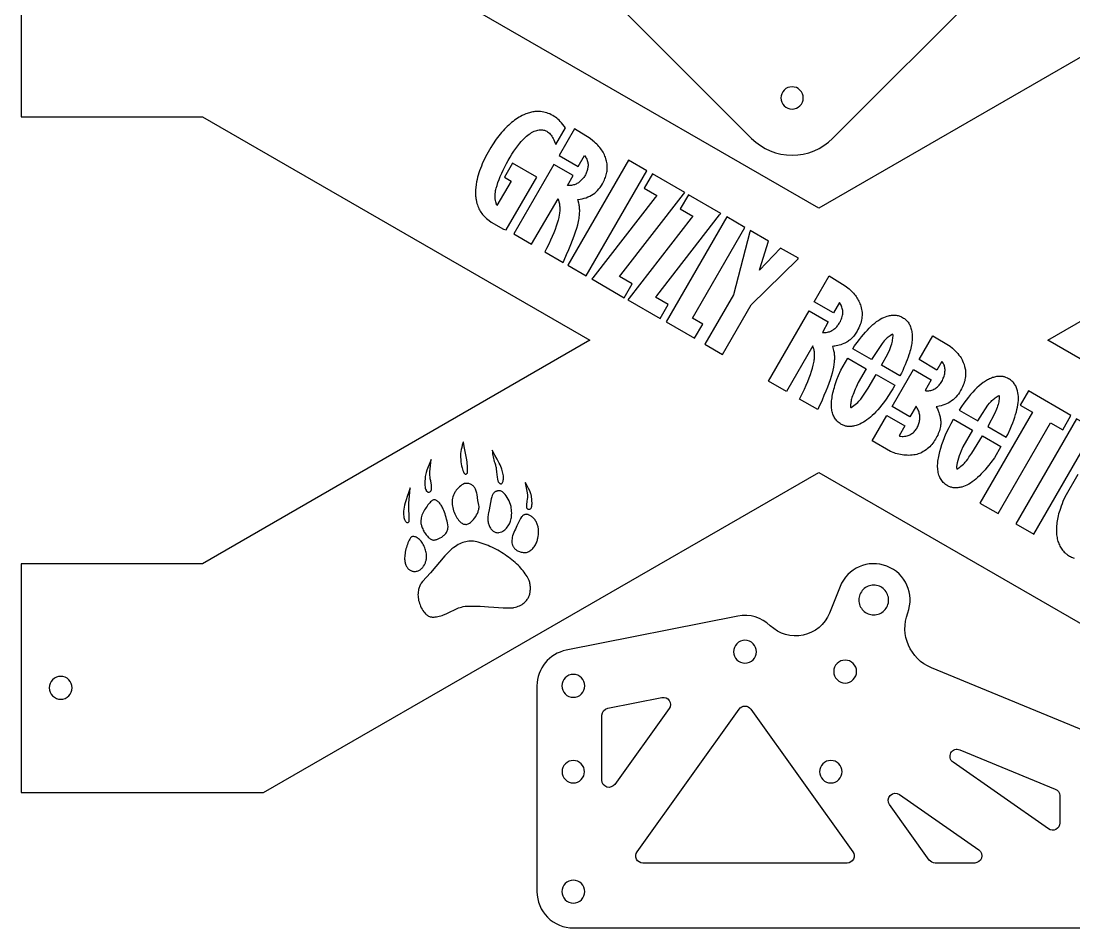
# Model space of a CAD drawing. Extents: x -11.6 to 11.5, y -11.6 to 11.6.
# Drawn here: x -11.62 to -2.43, y -11.6 to -3.67 of the extents above; entities that cross this region are included whole.
import ezdxf

# ---------------------------------------------------------------- set-up
doc = ezdxf.new("R2010")
doc.units = 0
doc.layers.get('0').update_dxf_attribs({"linetype": 'CONTINUOUS'})
doc.layers.add('LAYER_1', color=18, linetype='CONTINUOUS')

msp = doc.modelspace()

# ---------------------------------------------------------------- linework, layer by layer
for points in [[(-5.9486, -2.5766, 1), (-6.6557, -3.2837), (-5.2415, -4.6979, 0.414214), (-4.5344, -4.6979), (-3.2086, -3.3721, 1), (-3.9157, -2.665), (-4.5344, -3.2837, -0.414214), (-5.2415, -3.2837)], [(-4.819, -4.4133, 0.414214), (-4.819, -4.2754, 0.414214), (-4.9569, -4.2754, 0.414214), (-4.9569, -4.4133, 0.414214)], [(-7.1171, -11.28, 0.414214), (-6.7996, -11.5975), (-2.2996, -11.5975, 0.414214), (-1.9821, -11.28), (-1.9821, -10.232, 0.303918), (-2.1787, -9.9384), (-3.6699, -9.3244, -0.406036), (-3.8778, -8.8446, 0.991089), (-4.4694, -8.6141), (-4.5624, -8.8465, -0.53378), (-5.0784, -8.9563, 0.246583), (-5.3615, -8.8726), (-6.8615, -9.1706, 0.357872), (-7.1171, -9.482)], [(-4.3046, -8.732, 0.414214), (-4.1746, -8.862, 0.414214), (-4.0446, -8.732, 0.414214), (-4.1746, -8.602, 0.414214)], [(-5.3996, -9.184, 0.414214), (-5.2996, -9.284, 0.414214), (-5.1996, -9.184, 0.414214), (-5.2996, -9.084, 0.414214)], [(-4.5246, -9.357, 0.414214), (-4.4246, -9.457, 0.414214), (-4.3246, -9.357, 0.414214), (-4.4246, -9.257, 0.414214)], [(-6.8996, -9.482, 0.414214), (-6.7996, -9.582, 0.414214), (-6.6996, -9.482, 0.414214), (-6.7996, -9.382, 0.414214)], [(-6.4993, -9.6772), (-6.0256, -9.5831, -0.679764), (-5.9626, -9.6808), (-6.4363, -10.3428, -0.729284), (-6.5496, -10.3064), (-6.5496, -9.7385, -0.357872)], [(-4.4075, -11.03), (-6.1917, -11.03, -0.610339), (-6.2425, -10.9311), (-5.3505, -9.6846, -0.514048), (-5.2488, -9.6846), (-4.3567, -10.9311, -0.610339)], [(-2.5496, -10.4413), (-2.5496, -10.6805, -0.606461), (-2.6479, -10.7317), (-3.4816, -10.1493, -0.895985), (-3.422, -10.0402), (-2.5883, -10.3835, -0.303918)], [(-6.8976, -10.232, 0.414214), (-6.7996, -10.33, 0.414214), (-6.7016, -10.232, 0.414214), (-6.7996, -10.134, 0.414214)], [(-4.6476, -10.232, 0.414214), (-4.5496, -10.33, 0.414214), (-4.4516, -10.232, 0.414214), (-4.5496, -10.134, 0.414214)], [(-3.2925, -11.03), (-3.639, -11.03, -0.241975), (-3.6898, -11.0039), (-4.0363, -10.5198, -0.843049), (-3.9496, -10.4322), (-3.2567, -10.9163, -0.733628)], [(-6.8996, -11.28, 0.414214), (-6.7996, -11.38, 0.414214), (-6.6996, -11.28, 0.414214), (-6.7996, -11.18, 0.414214)]]:
    msp.add_lwpolyline(points, format="xyb", close=True)
at = {"layer": 'LAYER_1'}
for points in [[(-6.6561, -6.4616), (-10.0409, -8.4144), (-11.625, -8.4144), (-11.625, -10.4144), (-9.5053, -10.4144), (-4.655, -7.6161), (0.1953, -10.4144), (2.315, -10.4144), (2.315, -8.4144), (0.7309, -8.4144), (-2.6539, -6.4616), (0.7309, -4.5089), (2.315, -4.5089), (2.315, -2.5089), (0.1953, -2.5089), (-4.655, -5.3071), (-9.5053, -2.5089), (-11.625, -2.5089), (-11.625, -4.5089), (-10.0409, -4.5089)], [(-7.536, -5.416), (-7.5167, -5.4307), (-7.4084, -5.4898), (-7.3855, -5.4969), (-7.1184, -5.0376), (-7.332, -4.9142), (-7.402, -5.0354), (-7.3413, -5.0705), (-7.467, -5.2847), (-7.4757, -5.2527), (-7.4791, -5.2393), (-7.4816, -5.2271), (-7.4832, -5.2157), (-7.4839, -5.2047), (-7.4838, -5.1935), (-7.4827, -5.1816), (-7.4808, -5.1687), (-7.4781, -5.1542), (-7.4757, -5.1432), (-7.4729, -5.1318), (-7.4661, -5.108), (-7.4579, -5.0829), (-7.4483, -5.0567), (-7.4374, -5.0297), (-7.4254, -5.0021), (-7.4124, -4.974), (-7.3985, -4.9458), (-7.3837, -4.9177), (-7.3683, -4.8898), (-7.3523, -4.8623), (-7.3358, -4.8356), (-7.319, -4.8097), (-7.3019, -4.785), (-7.2846, -4.7616), (-7.2674, -4.7398), (-7.2557, -4.7261), (-7.244, -4.7132), (-7.2324, -4.7012), (-7.2208, -4.69), (-7.2092, -4.6796), (-7.1977, -4.6701), (-7.1862, -4.6615), (-7.1749, -4.6537), (-7.1636, -4.6468), (-7.1524, -4.6407), (-7.1414, -4.6355), (-7.1305, -4.6311), (-7.1198, -4.6276), (-7.1092, -4.625), (-7.0988, -4.6232), (-7.0886, -4.6222), (-7.0786, -4.6222), (-7.0689, -4.623), (-7.0593, -4.6246), (-7.0501, -4.6271), (-7.0411, -4.6305), (-7.0324, -4.6347), (-7.0239, -4.6398), (-7.0158, -4.6458), (-7.008, -4.6526), (-7.0006, -4.6603), (-6.9935, -4.6689), (-6.9867, -4.6783), (-6.9804, -4.6886), (-6.9744, -4.6998), (-6.9689, -4.7118), (-6.9638, -4.7247), (-6.9536, -4.7522), (-6.8686, -4.605), (-6.8924, -4.5753), (-6.9035, -4.5618), (-6.9138, -4.55), (-6.9238, -4.5396), (-6.9337, -4.5302), (-6.9439, -4.5217), (-6.9547, -4.5137), (-6.9665, -4.506), (-6.9794, -4.4981), (-6.9929, -4.4907), (-7.0059, -4.4843), (-7.0187, -4.4788), (-7.0315, -4.4742), (-7.0444, -4.4705), (-7.0576, -4.4675), (-7.0712, -4.4653), (-7.0854, -4.4637), (-7.0955, -4.463), (-7.1054, -4.4626), (-7.1153, -4.4627), (-7.1251, -4.4631), (-7.1348, -4.4639), (-7.1445, -4.465), (-7.1543, -4.4666), (-7.1641, -4.4685), (-7.1739, -4.4709), (-7.1838, -4.4736), (-7.1939, -4.4768), (-7.2041, -4.4804), (-7.2144, -4.4844), (-7.225, -4.4889), (-7.2469, -4.4991), (-7.2605, -4.5062), (-7.2739, -4.5137), (-7.2872, -4.5217), (-7.3003, -4.5303), (-7.3133, -4.5393), (-7.3262, -4.5489), (-7.339, -4.559), (-7.3516, -4.5697), (-7.3642, -4.5809), (-7.3767, -4.5927), (-7.3891, -4.6051), (-7.4015, -4.6181), (-7.4139, -4.6317), (-7.4262, -4.6459), (-7.4386, -4.6607), (-7.4509, -4.6762), (-7.4727, -4.704), (-7.5057, -4.7555), (-7.5191, -4.7768), (-7.5319, -4.7979), (-7.544, -4.8188), (-7.5555, -4.8395), (-7.5663, -4.8601), (-7.5765, -4.8805), (-7.5861, -4.9007), (-7.595, -4.9207), (-7.6033, -4.9406), (-7.611, -4.9604), (-7.6181, -4.98), (-7.6245, -4.9994), (-7.6304, -5.0187), (-7.6356, -5.0379), (-7.6402, -5.057), (-7.6441, -5.076), (-7.6486, -5.1015), (-7.6519, -5.1255), (-7.6538, -5.1483), (-7.6544, -5.1593), (-7.6546, -5.1701), (-7.6544, -5.1807), (-7.654, -5.1912), (-7.6533, -5.2015), (-7.6522, -5.2118), (-7.6508, -5.222), (-7.6492, -5.2322), (-7.6449, -5.2527), (-7.6415, -5.2658), (-7.6378, -5.2783), (-7.6337, -5.2903), (-7.6293, -5.3018), (-7.6245, -5.3128), (-7.6192, -5.3234), (-7.6134, -5.3337), (-7.6072, -5.3436), (-7.6004, -5.3532), (-7.5931, -5.3626), (-7.5852, -5.3718), (-7.5767, -5.3808), (-7.5675, -5.3897), (-7.5577, -5.3985), (-7.5472, -5.4073)], [(-6.9239, -4.8474), (-6.756, -4.9443), (-6.7008, -4.8474), (-6.6903, -4.8634), (-6.6859, -4.8712), (-6.6814, -4.8807), (-6.6776, -4.8906), (-6.6747, -4.8997), (-6.6731, -4.9072), (-6.672, -4.9148), (-6.6713, -4.9225), (-6.671, -4.9304), (-6.6712, -4.9383), (-6.6718, -4.9462), (-6.6728, -4.9542), (-6.6743, -4.9622), (-6.6761, -4.9701), (-6.6783, -4.9781), (-6.6809, -4.986), (-6.6838, -4.9938), (-6.687, -5.0015), (-6.6906, -5.0092), (-6.6945, -5.0167), (-6.6987, -5.024), (-6.7032, -5.0312), (-6.708, -5.0382), (-6.713, -5.045), (-6.7183, -5.0515), (-6.7239, -5.0578), (-6.7296, -5.0638), (-6.7356, -5.0696), (-6.7418, -5.075), (-6.7482, -5.0801), (-6.7548, -5.0848), (-6.7615, -5.0891), (-6.7685, -5.0931), (-6.7755, -5.0967), (-6.7827, -5.0998), (-6.79, -5.1024), (-6.7974, -5.1046), (-6.8069, -5.1067), (-6.8169, -5.1082), (-6.8264, -5.1091), (-6.834, -5.1092), (-6.8493, -5.1082), (-6.801, -5.0234), (-6.9694, -4.9262), (-7.3199, -5.5332), (-7.164, -5.6232), (-6.9324, -5.2253), (-6.9252, -5.2518), (-6.9232, -5.26), (-6.9215, -5.2685), (-6.9201, -5.2771), (-6.919, -5.2859), (-6.9183, -5.295), (-6.9179, -5.3043), (-6.9178, -5.3139), (-6.9181, -5.3237), (-6.9188, -5.3338), (-6.9197, -5.3441), (-6.921, -5.3548), (-6.9227, -5.3657), (-6.9271, -5.3885), (-6.9329, -5.4125), (-6.9401, -5.4379), (-6.9488, -5.4648), (-6.959, -5.4931), (-6.9706, -5.523), (-6.9838, -5.5545), (-6.9985, -5.5877), (-7.0148, -5.6227), (-7.0326, -5.6596), (-7.0478, -5.6903), (-6.8891, -5.7819), (-6.8798, -5.7613), (-6.8584, -5.7132), (-6.8389, -5.6682), (-6.8214, -5.6259), (-6.8058, -5.5864), (-6.792, -5.5494), (-6.7801, -5.5148), (-6.7699, -5.4824), (-6.7615, -5.4521), (-6.7579, -5.4376), (-6.7548, -5.4236), (-6.752, -5.4101), (-6.7497, -5.397), (-6.7477, -5.3842), (-6.7462, -5.3719), (-6.745, -5.3599), (-6.7443, -5.3482), (-6.7439, -5.3369), (-6.7439, -5.3259), (-6.7443, -5.3151), (-6.745, -5.3046), (-6.7461, -5.2943), (-6.7476, -5.2843), (-6.7494, -5.2745), (-6.7515, -5.2648), (-6.7599, -5.2305), (-6.7392, -5.2278), (-6.7216, -5.225), (-6.7044, -5.221), (-6.6877, -5.216), (-6.6716, -5.2099), (-6.656, -5.2028), (-6.641, -5.1947), (-6.6266, -5.1856), (-6.6129, -5.1755), (-6.5997, -5.1644), (-6.5873, -5.1523), (-6.5755, -5.1394), (-6.5644, -5.1255), (-6.5541, -5.1108), (-6.5445, -5.0951), (-6.5357, -5.0786), (-6.5277, -5.0613), (-6.5229, -5.0495), (-6.5186, -5.0381), (-6.5149, -5.0268), (-6.5116, -5.0158), (-6.5089, -5.0049), (-6.5066, -4.9941), (-6.5049, -4.9834), (-6.5037, -4.9729), (-6.503, -4.9623), (-6.5028, -4.9518), (-6.503, -4.9412), (-6.5038, -4.9306), (-6.5051, -4.9199), (-6.5068, -4.9091), (-6.5091, -4.8981), (-6.5118, -4.887), (-6.5152, -4.8749), (-6.519, -4.8632), (-6.5233, -4.8517), (-6.5281, -4.8406), (-6.5333, -4.8297), (-6.539, -4.819), (-6.5452, -4.8085), (-6.552, -4.7982), (-6.5593, -4.7881), (-6.5672, -4.778), (-6.5757, -4.768), (-6.5848, -4.758), (-6.5945, -4.7481), (-6.605, -4.7381), (-6.6161, -4.7281), (-6.6279, -4.718), (-6.6513, -4.6985), (-6.7894, -4.6144)], [(-6.3165, -4.8885), (-6.8465, -5.8065), (-6.6877, -5.8982), (-6.1577, -4.9802)], [(-6.6283, -5.9152), (-6.6387, -5.9265), (-6.3557, -6.0899), (-6.2857, -5.9686), (-6.3953, -5.9054), (-6.3832, -5.8912), (-5.8379, -5.186), (-5.8259, -5.1718), (-6.1086, -5.0085), (-6.1803, -5.1327), (-6.0703, -5.1962), (-6.0843, -5.2131)], [(-6.3118, -6.0941), (-6.3238, -6.1083), (-6.0411, -6.2715), (-5.9711, -6.1503), (-6.0812, -6.0867), (-6.0688, -6.0727), (-5.5214, -5.3649), (-5.5109, -5.3536), (-5.794, -5.1902), (-5.8656, -5.3143), (-5.7557, -5.3778), (-5.7698, -5.3947)], [(-5.4591, -5.3835), (-5.9891, -6.3015), (-5.7408, -6.4449), (-5.6692, -6.3207), (-5.7587, -6.2691), (-5.3003, -5.4752)], [(-5.4014, -6.0636), (-5.6513, -6.4965), (-5.4955, -6.5865), (-5.245, -6.1528), (-4.8373, -5.7532), (-4.8326, -5.7451), (-4.9905, -5.656), (-5.1719, -5.8501), (-5.1695, -5.8375), (-5.0935, -5.5946), (-5.2545, -5.5017), (-5.2573, -5.5135)], [(-4.5718, -6.3022), (-4.6237, -6.3932), (-4.6075, -6.3942), (-4.5996, -6.3942), (-4.5898, -6.3932), (-4.5795, -6.3915), (-4.5698, -6.3893), (-4.5626, -6.3871), (-4.5555, -6.3844), (-4.5485, -6.3814), (-4.5417, -6.378), (-4.5349, -6.3741), (-4.5284, -6.3699), (-4.5219, -6.3653), (-4.5157, -6.3603), (-4.5096, -6.355), (-4.5037, -6.3493), (-4.498, -6.3433), (-4.4925, -6.3369), (-4.4871, -6.3302), (-4.4821, -6.3232), (-4.4772, -6.3158), (-4.4726, -6.3081), (-4.4665, -6.2971), (-4.4613, -6.2861), (-4.4567, -6.2753), (-4.4529, -6.2645), (-4.4499, -6.2538), (-4.4475, -6.2433), (-4.446, -6.2329), (-4.4452, -6.2226), (-4.4451, -6.2125), (-4.4457, -6.2026), (-4.4471, -6.1928), (-4.4493, -6.1833), (-4.4522, -6.174), (-4.4559, -6.1648), (-4.4602, -6.156), (-4.4654, -6.1473), (-4.4751, -6.1324), (-4.5254, -6.2208), (-4.6938, -6.1248), (-4.5637, -5.8994), (-4.4229, -5.9855), (-4.4022, -6.0029), (-4.3907, -6.0128), (-4.3799, -6.0225), (-4.3697, -6.0322), (-4.3602, -6.0418), (-4.3513, -6.0515), (-4.343, -6.0611), (-4.3352, -6.0708), (-4.328, -6.0806), (-4.3213, -6.0905), (-4.3151, -6.1005), (-4.3094, -6.1107), (-4.3041, -6.1211), (-4.2993, -6.1317), (-4.2949, -6.1425), (-4.2909, -6.1537), (-4.2873, -6.1652), (-4.2836, -6.1788), (-4.2806, -6.1924), (-4.2784, -6.2057), (-4.277, -6.219), (-4.2763, -6.2322), (-4.2764, -6.2453), (-4.2773, -6.2585), (-4.2789, -6.2716), (-4.2814, -6.2848), (-4.2846, -6.2981), (-4.2886, -6.3115), (-4.2934, -6.3251), (-4.2991, -6.3388), (-4.3055, -6.3527), (-4.3127, -6.3669), (-4.3208, -6.3814), (-4.3325, -6.4006), (-4.3382, -6.4092), (-4.344, -6.4174), (-4.3497, -6.425), (-4.3556, -6.4321), (-4.3615, -6.4388), (-4.3677, -6.4452), (-4.374, -6.4511), (-4.3806, -6.4568), (-4.3875, -6.4623), (-4.3947, -6.4675), (-4.4023, -6.4725), (-4.4103, -6.4774), (-4.4278, -6.487), (-4.4374, -6.4915), (-4.4491, -6.496), (-4.4621, -6.5005), (-4.4758, -6.5046), (-4.4894, -6.5083), (-4.5023, -6.5113), (-4.5139, -6.5134), (-4.5233, -6.5144), (-4.5342, -6.515), (-4.5254, -6.5521), (-4.5234, -6.5609), (-4.5218, -6.57), (-4.5205, -6.5792), (-4.5195, -6.5886), (-4.5187, -6.5982), (-4.5183, -6.6081), (-4.5183, -6.6183), (-4.5185, -6.6286), (-4.519, -6.6393), (-4.5199, -6.6502), (-4.5227, -6.673), (-4.5267, -6.697), (-4.5321, -6.7223), (-4.5389, -6.7491), (-4.5471, -6.7774), (-4.5566, -6.8074), (-4.5676, -6.839), (-4.5801, -6.8724), (-4.594, -6.9077), (-4.6094, -6.945), (-4.6263, -6.9844), (-4.6566, -7.0535), (-4.6641, -7.0665), (-4.8219, -6.9754), (-4.7967, -6.9236), (-4.7797, -6.888), (-4.7642, -6.854), (-4.7503, -6.8215), (-4.7379, -6.7905), (-4.7269, -6.761), (-4.7175, -6.7329), (-4.7095, -6.7063), (-4.703, -6.6809), (-4.698, -6.6569), (-4.6961, -6.6454), (-4.6945, -6.6342), (-4.6932, -6.6233), (-4.6923, -6.6127), (-4.6918, -6.6024), (-4.6917, -6.5924), (-4.6919, -6.5827), (-4.6924, -6.5733), (-4.6933, -6.5642), (-4.6946, -6.5553), (-4.6962, -6.5467), (-4.6982, -6.5384), (-4.7005, -6.5303), (-4.7031, -6.5225), (-4.708, -6.5093), (-4.9383, -6.9082), (-5.0942, -6.8182), (-4.7402, -6.205)], [(-3.9452, -6.7737), (-4.108, -6.6797), (-4.0502, -6.5799), (-4.0352, -6.5424), (-4.0289, -6.5259), (-4.0228, -6.5087), (-4.0175, -6.4928), (-4.0139, -6.4803), (-4.0115, -6.4699), (-4.0095, -6.4587), (-4.0078, -6.4473), (-4.0067, -6.4364), (-4.006, -6.4265), (-4.0059, -6.4185), (-4.0064, -6.4128), (-4.0069, -6.4111), (-4.0076, -6.4102), (-4.0101, -6.4087), (-4.0315, -6.4223), (-4.0408, -6.4285), (-4.0495, -6.435), (-4.0579, -6.4421), (-4.0661, -6.4498), (-4.0743, -6.4584), (-4.0827, -6.468), (-4.0914, -6.4789), (-4.1006, -6.4912), (-4.1195, -6.5168), (-4.1937, -6.6302), (-4.356, -6.5365), (-4.3417, -6.5117), (-4.3188, -6.4807), (-4.3003, -6.4561), (-4.2823, -6.433), (-4.2647, -6.4114), (-4.2475, -6.3913), (-4.2306, -6.3726), (-4.214, -6.3552), (-4.1977, -6.3393), (-4.1816, -6.3246), (-4.1657, -6.3113), (-4.15, -6.2992), (-4.1343, -6.2884), (-4.1187, -6.2787), (-4.1032, -6.2702), (-4.0877, -6.2628), (-4.0721, -6.2565), (-4.0564, -6.2513), (-4.0466, -6.2485), (-4.037, -6.2462), (-4.0278, -6.2443), (-4.0189, -6.2429), (-4.0102, -6.242), (-4.0017, -6.2415), (-3.9934, -6.2415), (-3.9853, -6.242), (-3.9773, -6.2429), (-3.9695, -6.2443), (-3.9617, -6.2462), (-3.9539, -6.2485), (-3.9462, -6.2513), (-3.9385, -6.2547), (-3.9308, -6.2585), (-3.9229, -6.2627), (-3.9148, -6.2677), (-3.9071, -6.2731), (-3.8998, -6.2788), (-3.8928, -6.2848), (-3.8863, -6.2912), (-3.8802, -6.298), (-3.8746, -6.3051), (-3.8693, -6.3125), (-3.8644, -6.3203), (-3.86, -6.3284), (-3.856, -6.3369), (-3.8523, -6.3457), (-3.8491, -6.3548), (-3.8463, -6.3642), (-3.8439, -6.374), (-3.8419, -6.3841), (-3.8404, -6.3946), (-3.8392, -6.4053), (-3.8385, -6.4164), (-3.8382, -6.4278), (-3.8383, -6.4395), (-3.8388, -6.4516), (-3.8397, -6.4639), (-3.8411, -6.4766), (-3.8428, -6.4895), (-3.845, -6.5028), (-3.8476, -6.5164), (-3.8506, -6.5303), (-3.854, -6.5445), (-3.8579, -6.559), (-3.8621, -6.5738), (-3.8668, -6.5889), (-3.8739, -6.6099), (-3.8819, -6.6318), (-3.8907, -6.6544), (-3.9003, -6.6775), (-3.9106, -6.7012), (-3.9215, -6.7252), (-3.9331, -6.7494)], [(-3.9038, -7.2097), (-3.9535, -7.2959), (-3.9499, -7.2979), (-3.947, -7.2988), (-3.9417, -7.2999), (-3.9269, -7.3017), (-3.9175, -7.3018), (-3.9062, -7.301), (-3.8944, -7.2993), (-3.8835, -7.2969), (-3.8747, -7.2942), (-3.8661, -7.2909), (-3.8579, -7.2871), (-3.8499, -7.2828), (-3.8423, -7.2779), (-3.835, -7.2726), (-3.8281, -7.2668), (-3.8215, -7.2607), (-3.8153, -7.2541), (-3.8094, -7.2472), (-3.804, -7.2399), (-3.7989, -7.2323), (-3.7942, -7.2245), (-3.79, -7.2163), (-3.7861, -7.208), (-3.7827, -7.1994), (-3.7797, -7.1907), (-3.7772, -7.1818), (-3.7752, -7.1727), (-3.7736, -7.1636), (-3.7725, -7.1544), (-3.7719, -7.1451), (-3.7717, -7.1358), (-3.7721, -7.1266), (-3.773, -7.1173), (-3.7744, -7.1081), (-3.7764, -7.099), (-3.7789, -7.0899), (-3.782, -7.081), (-3.7856, -7.0723), (-3.7898, -7.0637), (-3.7946, -7.0554), (-3.805, -7.0386), (-3.8579, -7.1302), (-4.0138, -7.0402), (-3.8282, -6.7188), (-3.6724, -6.8088), (-3.7252, -6.9004), (-3.723, -6.9016), (-3.7178, -6.9026), (-3.7085, -6.9035), (-3.702, -6.9035), (-3.6935, -6.9028), (-3.6841, -6.9015), (-3.6748, -6.8998), (-3.666, -6.8975), (-3.6574, -6.8945), (-3.649, -6.8907), (-3.6408, -6.8862), (-3.6329, -6.881), (-3.6252, -6.8752), (-3.6178, -6.8689), (-3.6107, -6.8621), (-3.6039, -6.8548), (-3.5975, -6.847), (-3.5914, -6.8388), (-3.5856, -6.8303), (-3.5802, -6.8215), (-3.5753, -6.8125), (-3.5707, -6.8032), (-3.5666, -6.7938), (-3.563, -6.7842), (-3.5598, -6.7745), (-3.5571, -6.7648), (-3.5549, -6.7551), (-3.5532, -6.7454), (-3.5521, -6.7359), (-3.5515, -6.7264), (-3.5515, -6.7172), (-3.5522, -6.7081), (-3.5534, -6.6993), (-3.5552, -6.6908), (-3.5577, -6.6827), (-3.5609, -6.675), (-3.5648, -6.6677), (-3.5693, -6.6608), (-3.5746, -6.6545), (-3.58, -6.6488), (-3.623, -6.7233), (-3.7773, -6.6305), (-3.6573, -6.4228), (-3.5075, -6.5133), (-3.4851, -6.5324), (-3.4739, -6.5425), (-3.4625, -6.5537), (-3.4512, -6.5657), (-3.4403, -6.5782), (-3.4299, -6.591), (-3.4203, -6.6037), (-3.4119, -6.616), (-3.4048, -6.6277), (-3.4017, -6.6336), (-3.3985, -6.6403), (-3.392, -6.656), (-3.3859, -6.6734), (-3.3807, -6.6911), (-3.3755, -6.7124), (-3.3739, -6.7213), (-3.3727, -6.7296), (-3.3721, -6.7378), (-3.3719, -6.7462), (-3.3727, -6.7654), (-3.3738, -6.7798), (-3.3754, -6.7929), (-3.3775, -6.8052), (-3.3801, -6.8171), (-3.3835, -6.8291), (-3.3877, -6.8415), (-3.3928, -6.8548), (-3.399, -6.8693), (-3.4068, -6.8861), (-3.4154, -6.9021), (-3.4248, -6.9174), (-3.4349, -6.9319), (-3.4457, -6.9456), (-3.4572, -6.9585), (-3.4693, -6.9706), (-3.4821, -6.9819), (-3.4954, -6.9922), (-3.5093, -7.0017), (-3.5237, -7.0102), (-3.5386, -7.0178), (-3.554, -7.0244), (-3.5699, -7.0301), (-3.5862, -7.0347), (-3.6029, -7.0383), (-3.6288, -7.043), (-3.6189, -7.0615), (-3.6149, -7.0693), (-3.6112, -7.0774), (-3.6078, -7.0858), (-3.6046, -7.0945), (-3.6017, -7.1034), (-3.599, -7.1126), (-3.5967, -7.1218), (-3.5946, -7.1311), (-3.5929, -7.1405), (-3.5915, -7.1499), (-3.5904, -7.1592), (-3.5896, -7.1684), (-3.5892, -7.1775), (-3.5892, -7.1864), (-3.5895, -7.1951), (-3.5902, -7.2035), (-3.5918, -7.2152), (-3.5942, -7.2272), (-3.5973, -7.2395), (-3.601, -7.252), (-3.6054, -7.2646), (-3.6104, -7.2772), (-3.6159, -7.2899), (-3.622, -7.3025), (-3.6286, -7.3149), (-3.6356, -7.3271), (-3.6431, -7.339), (-3.651, -7.3506), (-3.6593, -7.3618), (-3.6678, -7.3724), (-3.6767, -7.3826), (-3.6859, -7.3921), (-3.6957, -7.4012), (-3.7064, -7.4103), (-3.7179, -7.4191), (-3.7297, -7.4274), (-3.7416, -7.435), (-3.7533, -7.4417), (-3.7645, -7.4473), (-3.7748, -7.4517), (-3.7869, -7.4557), (-3.7994, -7.4592), (-3.8124, -7.462), (-3.8257, -7.4643), (-3.8394, -7.4659), (-3.8535, -7.467), (-3.8677, -7.4675), (-3.8821, -7.4673), (-3.8966, -7.4666), (-3.9112, -7.4653), (-3.9259, -7.4635), (-3.9404, -7.461), (-3.9549, -7.4579), (-3.9692, -7.4543), (-3.9834, -7.4501), (-3.9972, -7.4453), (-4.0271, -7.4343), (-4.1878, -7.3415), (-4.0597, -7.1197)], [(-3.9895, -6.8555), (-4.0071, -6.885), (-4.0249, -6.9134), (-4.0649, -6.9756), (-4.0898, -7.0085), (-4.1064, -7.0299), (-4.1228, -7.0501), (-4.1391, -7.0691), (-4.1552, -7.0869), (-4.1712, -7.1035), (-4.1871, -7.119), (-4.2029, -7.1332), (-4.2186, -7.1463), (-4.2342, -7.1583), (-4.2498, -7.1691), (-4.2653, -7.1788), (-4.2808, -7.1874), (-4.2963, -7.1948), (-4.3117, -7.2012), (-4.3272, -7.2065), (-4.3427, -7.2107), (-4.3511, -7.2125), (-4.3593, -7.214), (-4.3674, -7.2151), (-4.3753, -7.2158), (-4.3831, -7.2161), (-4.3908, -7.216), (-4.3983, -7.2156), (-4.4057, -7.2148), (-4.413, -7.2136), (-4.4202, -7.212), (-4.4273, -7.21), (-4.4344, -7.2077), (-4.4414, -7.2049), (-4.4484, -7.2018), (-4.4553, -7.1982), (-4.4622, -7.1943), (-4.469, -7.1898), (-4.4767, -7.1841), (-4.4844, -7.1779), (-4.491, -7.172), (-4.4977, -7.1652), (-4.504, -7.1581), (-4.5097, -7.1505), (-4.5151, -7.1426), (-4.5199, -7.1343), (-4.5244, -7.1256), (-4.5284, -7.1165), (-4.5319, -7.1071), (-4.535, -7.0972), (-4.5376, -7.087), (-4.5398, -7.0764), (-4.5415, -7.0655), (-4.5428, -7.0541), (-4.5437, -7.0424), (-4.544, -7.0304), (-4.544, -7.0179), (-4.5435, -7.0051), (-4.5425, -6.9919), (-4.5411, -6.9784), (-4.5393, -6.9644), (-4.537, -6.9502), (-4.5342, -6.9355), (-4.531, -6.9205), (-4.5274, -6.9052), (-4.5233, -6.8894), (-4.5187, -6.8734), (-4.5137, -6.8569), (-4.5083, -6.8401), (-4.5024, -6.823), (-4.4961, -6.8055), (-4.482, -6.7694), (-4.463, -6.7226), (-4.4024, -6.6172), (-4.2404, -6.7107), (-4.3096, -6.8305), (-4.3287, -6.8714), (-4.3364, -6.8883), (-4.3435, -6.9046), (-4.35, -6.9202), (-4.3558, -6.935), (-4.3608, -6.9488), (-4.3651, -6.9616), (-4.3685, -6.9732), (-4.3711, -6.9835), (-4.373, -6.9932), (-4.3746, -7.0036), (-4.3759, -7.0141), (-4.3768, -7.0242), (-4.3773, -7.0332), (-4.3774, -7.0406), (-4.3769, -7.0458), (-4.3765, -7.0474), (-4.3759, -7.0482), (-4.373, -7.0498), (-4.3481, -7.0325), (-4.3371, -7.0242), (-4.3254, -7.0144), (-4.3146, -7.0045), (-4.3059, -6.9955), (-4.2886, -6.976), (-4.2241, -6.8798), (-4.1547, -6.7602)], [(-3.1776, -7.2169), (-3.0169, -7.3096), (-3.0026, -7.2849), (-2.9827, -7.2386), (-2.971, -7.2109), (-2.9604, -7.1843), (-2.9509, -7.1588), (-2.9424, -7.1344), (-2.9349, -7.1109), (-2.9285, -7.0884), (-2.923, -7.0668), (-2.9186, -7.0461), (-2.9151, -7.0262), (-2.9126, -7.007), (-2.9111, -6.9885), (-2.9106, -6.9707), (-2.911, -6.9535), (-2.9124, -6.9368), (-2.9146, -6.9207), (-2.9178, -6.905), (-2.9204, -6.8953), (-2.9232, -6.8861), (-2.9265, -6.8772), (-2.9301, -6.8687), (-2.9341, -6.8606), (-2.9385, -6.8529), (-2.9433, -6.8455), (-2.9485, -6.8384), (-2.9541, -6.8317), (-2.9601, -6.8253), (-2.9666, -6.8193), (-2.9735, -6.8135), (-2.9808, -6.808), (-2.9886, -6.8029), (-2.9969, -6.798), (-3.0056, -6.7933), (-3.0201, -6.7865), (-3.0262, -6.784), (-3.032, -6.7821), (-3.0379, -6.7806), (-3.0441, -6.7795), (-3.0588, -6.778), (-3.0671, -6.7775), (-3.0755, -6.7775), (-3.0839, -6.7779), (-3.0924, -6.7787), (-3.101, -6.7799), (-3.1096, -6.7815), (-3.1183, -6.7835), (-3.1271, -6.7859), (-3.1359, -6.7887), (-3.1447, -6.7919), (-3.1536, -6.7955), (-3.1626, -6.7995), (-3.1716, -6.8039), (-3.1806, -6.8086), (-3.1897, -6.8138), (-3.1988, -6.8193), (-3.2079, -6.8252), (-3.2171, -6.8316), (-3.2355, -6.8453), (-3.254, -6.8606), (-3.2726, -6.8774), (-3.2912, -6.8957), (-3.3098, -6.9154), (-3.3285, -6.9366), (-3.3471, -6.9593), (-3.367, -6.985), (-3.3872, -7.0127), (-3.4076, -7.042), (-3.4278, -7.0724), (-3.2647, -7.1666), (-3.2454, -7.1331), (-3.1765, -7.0305), (-3.1619, -7.012), (-3.1551, -7.0037), (-3.1483, -6.996), (-3.1415, -6.9888), (-3.1346, -6.9821), (-3.1275, -6.9758), (-3.1201, -6.9699), (-3.1123, -6.9642), (-3.1042, -6.9587), (-3.0951, -6.9529), (-3.0884, -6.9487), (-3.0836, -6.9464), (-3.0819, -6.946), (-3.0806, -6.946), (-3.0795, -6.9466), (-3.0788, -6.9476), (-3.0781, -6.9512), (-3.0783, -6.9648), (-3.079, -6.9759), (-3.0804, -6.9873), (-3.0823, -6.999), (-3.085, -7.0112), (-3.0884, -7.0238), (-3.0924, -7.037), (-3.0972, -7.0508), (-3.1027, -7.0653), (-3.1158, -7.0985)], [(-2.7883, -7.091), (-3.2467, -7.8849), (-3.0879, -7.9765), (-2.6296, -7.1827), (-2.5228, -7.2443), (-2.4511, -7.1202), (-2.8235, -6.9052), (-2.8952, -7.0293)], [(-3.2251, -7.2969), (-3.0634, -7.3902), (-3.1209, -7.4898), (-3.1509, -7.53), (-3.1682, -7.5527), (-3.1852, -7.574), (-3.2019, -7.594), (-3.2184, -7.6128), (-3.2348, -7.6303), (-3.2509, -7.6466), (-3.2669, -7.6616), (-3.2827, -7.6754), (-3.2983, -7.6881), (-3.3139, -7.6995), (-3.3294, -7.7098), (-3.3448, -7.719), (-3.3602, -7.727), (-3.3755, -7.7339), (-3.3908, -7.7397), (-3.4061, -7.7444), (-3.4151, -7.7467), (-3.4238, -7.7485), (-3.4325, -7.75), (-3.4409, -7.751), (-3.4492, -7.7516), (-3.4574, -7.7518), (-3.4654, -7.7517), (-3.4733, -7.7511), (-3.481, -7.7501), (-3.4886, -7.7487), (-3.4961, -7.7468), (-3.5034, -7.7446), (-3.5106, -7.742), (-3.5177, -7.7389), (-3.5246, -7.7355), (-3.5314, -7.7316), (-3.5385, -7.727), (-3.5463, -7.7216), (-3.5538, -7.716), (-3.56, -7.711), (-3.5674, -7.7041), (-3.5743, -7.6966), (-3.5807, -7.6887), (-3.5866, -7.6801), (-3.592, -7.6711), (-3.5968, -7.6616), (-3.6012, -7.6515), (-3.605, -7.641), (-3.6082, -7.63), (-3.611, -7.6186), (-3.6131, -7.6067), (-3.6148, -7.5944), (-3.6159, -7.5816), (-3.6164, -7.5684), (-3.6164, -7.5548), (-3.6159, -7.5408), (-3.615, -7.5294), (-3.6137, -7.5174), (-3.6119, -7.5047), (-3.6097, -7.4915), (-3.6042, -7.4636), (-3.5972, -7.4343), (-3.5888, -7.404), (-3.5793, -7.3733), (-3.5687, -7.3427), (-3.5571, -7.3126), (-3.5436, -7.2794), (-3.5154, -7.2231), (-3.5065, -7.2058), (-3.4971, -7.1881), (-3.4766, -7.1517), (-3.3113, -7.2471), (-3.3956, -7.3928), (-3.4102, -7.4267), (-3.42, -7.4502), (-3.4284, -7.4725), (-3.4355, -7.4936), (-3.4413, -7.5134), (-3.4456, -7.5317), (-3.4486, -7.5484), (-3.4495, -7.5561), (-3.4501, -7.5633), (-3.4502, -7.5701), (-3.4501, -7.5765), (-3.4493, -7.588), (-3.4237, -7.5705), (-3.4125, -7.5625), (-3.4011, -7.5534), (-3.3908, -7.5445), (-3.3828, -7.5368), (-3.375, -7.5277), (-3.3649, -7.5148), (-3.3538, -7.4999), (-3.343, -7.4848), (-3.3183, -7.449)], [(-2.402, -7.1485), (-2.932, -8.0665), (-2.7761, -8.1565), (-2.2461, -7.2385)], [(-7.7501, -7.6257), (-7.7472, -7.6284), (-7.7442, -7.6306), (-7.7414, -7.6321), (-7.7393, -7.6327), (-7.7373, -7.6323), (-7.7349, -7.6312), (-7.7325, -7.6295), (-7.7303, -7.6275), (-7.7256, -7.6222), (-7.7246, -7.5897), (-7.7244, -7.5735), (-7.7249, -7.5572), (-7.726, -7.5409), (-7.7278, -7.5247), (-7.7321, -7.4921), (-7.7541, -7.3908), (-7.7598, -7.353), (-7.7614, -7.3514), (-7.7696, -7.3793), (-7.775, -7.3989), (-7.7791, -7.417), (-7.7821, -7.4342), (-7.784, -7.4509), (-7.7848, -7.4676), (-7.7845, -7.4849), (-7.7833, -7.5032), (-7.7811, -7.523), (-7.7783, -7.5423), (-7.7752, -7.5598), (-7.7717, -7.5755), (-7.768, -7.5893), (-7.764, -7.6012), (-7.7597, -7.6113), (-7.755, -7.6195), (-7.7526, -7.6228)], [(-7.4459, -7.7106), (-7.4428, -7.7128), (-7.4393, -7.7146), (-7.4357, -7.7158), (-7.4326, -7.7163), (-7.4302, -7.7161), (-7.428, -7.7155), (-7.4258, -7.7146), (-7.4238, -7.7134), (-7.4219, -7.7118), (-7.4202, -7.7099), (-7.4171, -7.7052), (-7.4145, -7.6994), (-7.4125, -7.6926), (-7.4111, -7.6848), (-7.4102, -7.6762), (-7.4099, -7.6669), (-7.4101, -7.657), (-7.411, -7.6465), (-7.4124, -7.6356), (-7.4144, -7.6243), (-7.417, -7.6129), (-7.4203, -7.6012), (-7.4241, -7.5896), (-7.4283, -7.5787), (-7.4336, -7.566), (-7.44, -7.5517), (-7.4474, -7.5361), (-7.4646, -7.5017), (-7.4843, -7.4646), (-7.5076, -7.4219), (-7.5069, -7.4355), (-7.5061, -7.4451), (-7.5047, -7.4561), (-7.5026, -7.4682), (-7.5, -7.481), (-7.497, -7.4942), (-7.4936, -7.5074), (-7.4899, -7.5204), (-7.486, -7.5326), (-7.4804, -7.5502), (-7.4784, -7.5581), (-7.4766, -7.5661), (-7.4751, -7.5748), (-7.4737, -7.5849), (-7.4708, -7.6112), (-7.4659, -7.6593), (-7.4617, -7.677), (-7.4582, -7.6905), (-7.4567, -7.6954), (-7.4551, -7.6993), (-7.4533, -7.7026), (-7.4513, -7.7054)], [(-8.0724, -7.7873), (-8.0679, -7.7888), (-8.0641, -7.7896), (-8.0593, -7.7886), (-8.0524, -7.7862), (-8.0487, -7.7843), (-8.0457, -7.7817), (-8.0432, -7.7784), (-8.0413, -7.7743), (-8.0399, -7.7693), (-8.0389, -7.7631), (-8.0384, -7.7557), (-8.0383, -7.7469), (-8.0383, -7.7277), (-8.0459, -7.6897), (-8.049, -7.6724), (-8.0514, -7.6564), (-8.0528, -7.6425), (-8.0533, -7.6314), (-8.0533, -7.6112), (-8.0411, -7.5048), (-8.0425, -7.5035), (-8.0797, -7.5985), (-8.0853, -7.6176), (-8.0883, -7.6289), (-8.0908, -7.6404), (-8.0928, -7.6522), (-8.0944, -7.6644), (-8.0954, -7.6769), (-8.096, -7.69), (-8.0962, -7.7037), (-8.0959, -7.718), (-8.0946, -7.753), (-8.0904, -7.7643), (-8.0867, -7.7727), (-8.0847, -7.7763), (-8.0825, -7.7794), (-8.0802, -7.782), (-8.0778, -7.7842), (-8.0752, -7.786)], [(-7.7642, -8.0658), (-7.7587, -8.0678), (-7.7525, -8.0694), (-7.7459, -8.0704), (-7.7395, -8.0708), (-7.7324, -8.0705), (-7.7257, -8.0693), (-7.7191, -8.0672), (-7.7125, -8.0641), (-7.7057, -8.0598), (-7.6986, -8.0544), (-7.6909, -8.0476), (-7.6824, -8.0393), (-7.6717, -8.0277), (-7.6618, -8.0152), (-7.6528, -8.0021), (-7.6448, -7.9884), (-7.6378, -7.9745), (-7.6321, -7.9604), (-7.6297, -7.9534), (-7.6277, -7.9464), (-7.626, -7.9395), (-7.6246, -7.9327), (-7.6235, -7.9238), (-7.6233, -7.9195), (-7.6235, -7.915), (-7.6248, -7.9044), (-7.6275, -7.8896), (-7.6325, -7.8622), (-7.6369, -7.8353), (-7.641, -7.8101), (-7.6433, -7.7991), (-7.6458, -7.7889), (-7.6484, -7.7796), (-7.6512, -7.7712), (-7.6543, -7.7635), (-7.6577, -7.7565), (-7.6614, -7.7501), (-7.6655, -7.7444), (-7.6699, -7.7392), (-7.6747, -7.7344), (-7.6799, -7.7301), (-7.6856, -7.7262), (-7.6918, -7.7225), (-7.6985, -7.7191), (-7.7064, -7.7158), (-7.7137, -7.7138), (-7.7218, -7.7128), (-7.7319, -7.7125), (-7.7426, -7.7127), (-7.7467, -7.7132), (-7.7503, -7.7139), (-7.7538, -7.715), (-7.7574, -7.7166), (-7.766, -7.7213), (-7.774, -7.7267), (-7.7833, -7.7342), (-7.7933, -7.7431), (-7.8036, -7.7529), (-7.8134, -7.7631), (-7.8223, -7.7731), (-7.8298, -7.7823), (-7.8351, -7.7902), (-7.8418, -7.8027), (-7.8474, -7.8157), (-7.8521, -7.8292), (-7.8556, -7.8429), (-7.858, -7.8567), (-7.8593, -7.8704), (-7.8595, -7.8772), (-7.8594, -7.8838), (-7.859, -7.8904), (-7.8583, -7.8968), (-7.856, -7.9108), (-7.853, -7.9247), (-7.8494, -7.9385), (-7.8452, -7.952), (-7.8404, -7.9652), (-7.8351, -7.978), (-7.8293, -7.9904), (-7.8231, -8.0021), (-7.8165, -8.0133), (-7.8097, -8.0236), (-7.8025, -8.0332), (-7.7951, -8.0419), (-7.7875, -8.0496), (-7.7798, -8.0562), (-7.772, -8.0616)], [(-7.2038, -7.9329), (-7.2003, -7.9358), (-7.1967, -7.9377), (-7.1925, -7.9388), (-7.1875, -7.9392), (-7.1823, -7.9388), (-7.1801, -7.9384), (-7.1782, -7.9376), (-7.1747, -7.9353), (-7.1711, -7.9315), (-7.1684, -7.9278), (-7.1661, -7.9233), (-7.1642, -7.9187), (-7.1631, -7.9144), (-7.1607, -7.8986), (-7.1597, -7.8923), (-7.1645, -7.8239), (-7.168, -7.81), (-7.1701, -7.8028), (-7.1728, -7.7949), (-7.1762, -7.7864), (-7.1802, -7.7772), (-7.1902, -7.7568), (-7.203, -7.7334), (-7.2184, -7.7061), (-7.2202, -7.7079), (-7.2026, -7.7961), (-7.201, -7.8151), (-7.2006, -7.8256), (-7.201, -7.8374), (-7.2024, -7.8511), (-7.2047, -7.8674), (-7.21, -7.9008), (-7.21, -7.9138), (-7.2097, -7.9205), (-7.2087, -7.9254), (-7.2079, -7.9274), (-7.2068, -7.9293)], [(-8.2637, -8.0461), (-8.2592, -8.0502), (-8.2549, -8.0532), (-8.251, -8.055), (-8.2476, -8.0557), (-8.2446, -8.0553), (-8.2419, -8.0542), (-8.2396, -8.0524), (-8.2378, -8.05), (-8.2345, -8.0443), (-8.2359, -7.8854), (-8.2282, -7.7885), (-8.2256, -7.7505), (-8.2409, -7.7948), (-8.2522, -7.8281), (-8.2614, -7.8566), (-8.2686, -7.8811), (-8.2741, -7.9024), (-8.278, -7.9214), (-8.2806, -7.939), (-8.282, -7.956), (-8.2825, -7.9734), (-8.2823, -7.9876), (-8.2817, -7.9999), (-8.2804, -8.0105), (-8.2786, -8.0196), (-8.2761, -8.0275), (-8.2728, -8.0344), (-8.2687, -8.0405)], [(-7.4765, -8.1408), (-7.4669, -8.1431), (-7.4606, -8.1442), (-7.4569, -8.1439), (-7.4518, -8.143), (-7.4391, -8.1396), (-7.4256, -8.1348), (-7.4196, -8.1323), (-7.4144, -8.1298), (-7.4069, -8.125), (-7.3992, -8.1189), (-7.3915, -8.1116), (-7.3838, -8.1033), (-7.3765, -8.0942), (-7.3697, -8.0847), (-7.3635, -8.0747), (-7.3582, -8.0647), (-7.3527, -8.0526), (-7.3482, -8.0416), (-7.3447, -8.0312), (-7.342, -8.0209), (-7.3401, -8.0103), (-7.3389, -7.9989), (-7.3383, -7.9863), (-7.3382, -7.9721), (-7.3385, -7.9543), (-7.3394, -7.9402), (-7.3412, -7.9279), (-7.3441, -7.9153), (-7.349, -7.8981), (-7.3548, -7.8815), (-7.3615, -7.8656), (-7.3691, -7.8503), (-7.3773, -7.836), (-7.3863, -7.8225), (-7.3959, -7.8101), (-7.4009, -7.8043), (-7.4061, -7.7989), (-7.4127, -7.7925), (-7.4187, -7.7874), (-7.4244, -7.7835), (-7.43, -7.7806), (-7.4357, -7.7787), (-7.4418, -7.7776), (-7.4484, -7.7773), (-7.4559, -7.7778), (-7.461, -7.7784), (-7.4659, -7.7794), (-7.4706, -7.7807), (-7.475, -7.7823), (-7.4792, -7.7843), (-7.4832, -7.7866), (-7.4869, -7.7893), (-7.4905, -7.7924), (-7.4938, -7.7958), (-7.4969, -7.7996), (-7.4998, -7.8037), (-7.5025, -7.8082), (-7.505, -7.8132), (-7.5074, -7.8185), (-7.5115, -7.8302), (-7.5165, -7.8467), (-7.5338, -7.943), (-7.5403, -7.9708), (-7.5426, -7.9814), (-7.5443, -7.9917), (-7.5456, -8.0017), (-7.5465, -8.0115), (-7.5468, -8.0211), (-7.5467, -8.0304), (-7.5461, -8.0394), (-7.545, -8.0482), (-7.5435, -8.0568), (-7.5414, -8.0651), (-7.5389, -8.0732), (-7.536, -8.081), (-7.5325, -8.0886), (-7.5286, -8.096), (-7.5242, -8.1031), (-7.5193, -8.11), (-7.5147, -8.1157), (-7.5099, -8.1208), (-7.5048, -8.1255), (-7.4994, -8.1296), (-7.4939, -8.1333), (-7.4882, -8.1364), (-7.4824, -8.1389)], [(-8.0446, -8.2003), (-8.0385, -8.2034), (-8.0326, -8.2057), (-8.0269, -8.2071), (-8.0218, -8.2076), (-8.0164, -8.2074), (-8.0108, -8.2068), (-8.0049, -8.2057), (-7.999, -8.2044), (-7.9929, -8.2026), (-7.9867, -8.2005), (-7.9743, -8.1954), (-7.9619, -8.189), (-7.9498, -8.1816), (-7.9384, -8.1732), (-7.933, -8.1687), (-7.9278, -8.164), (-7.9204, -8.1566), (-7.914, -8.1494), (-7.9086, -8.1423), (-7.9041, -8.1352), (-7.9005, -8.1282), (-7.8978, -8.121), (-7.8958, -8.1136), (-7.8947, -8.106), (-7.8933, -8.0924), (-7.8998, -8.0569), (-7.9028, -8.0418), (-7.9065, -8.026), (-7.9108, -8.0098), (-7.9154, -7.9937), (-7.9204, -7.978), (-7.9255, -7.9631), (-7.9307, -7.9495), (-7.9358, -7.9374), (-7.9401, -7.9284), (-7.9446, -7.9198), (-7.9493, -7.9116), (-7.9542, -7.9038), (-7.9592, -7.8966), (-7.9643, -7.8899), (-7.9695, -7.8837), (-7.9748, -7.878), (-7.9801, -7.8729), (-7.9854, -7.8685), (-7.9907, -7.8646), (-7.996, -7.8614), (-8.0013, -7.8589), (-8.0064, -7.8571), (-8.0115, -7.856), (-8.0165, -7.8556), (-8.0188, -7.8558), (-8.0213, -7.8564), (-8.0268, -7.859), (-8.0329, -7.863), (-8.0396, -7.8684), (-8.0467, -7.875), (-8.0541, -7.8828), (-8.0617, -7.8915), (-8.0694, -7.901), (-8.0771, -7.9113), (-8.0847, -7.9221), (-8.0921, -7.9333), (-8.0992, -7.9448), (-8.1059, -7.9565), (-8.112, -7.9682), (-8.1175, -7.9798), (-8.1222, -7.9911), (-8.1262, -8.0021), (-8.1288, -8.0122), (-8.1304, -8.023), (-8.1314, -8.0359), (-8.1318, -8.0497), (-8.1317, -8.0551), (-8.1312, -8.0601), (-8.1305, -8.065), (-8.1293, -8.0702), (-8.1257, -8.0828), (-8.1225, -8.0923), (-8.1189, -8.1018), (-8.115, -8.1111), (-8.1108, -8.1202), (-8.1063, -8.1291), (-8.1015, -8.1376), (-8.0964, -8.1459), (-8.0912, -8.1539), (-8.0858, -8.1614), (-8.0802, -8.1685), (-8.0744, -8.1752), (-8.0686, -8.1814), (-8.0626, -8.187), (-8.0566, -8.1921), (-8.0506, -8.1965)], [(-7.237, -8.3165), (-7.2312, -8.3172), (-7.2252, -8.3175), (-7.2195, -8.3176), (-7.215, -8.3173), (-7.2081, -8.3159), (-7.2011, -8.3139), (-7.1941, -8.3111), (-7.1872, -8.3075), (-7.1803, -8.3034), (-7.1735, -8.2986), (-7.1668, -8.2931), (-7.1603, -8.2872), (-7.154, -8.2807), (-7.1479, -8.2736), (-7.1421, -8.2661), (-7.1366, -8.2582), (-7.1314, -8.2499), (-7.1266, -8.2411), (-7.1221, -8.2321), (-7.1181, -8.2227), (-7.1156, -8.2158), (-7.1132, -8.2085), (-7.1112, -8.2008), (-7.1093, -8.1927), (-7.1063, -8.176), (-7.1044, -8.1587), (-7.1035, -8.1412), (-7.1036, -8.1241), (-7.1041, -8.1159), (-7.1049, -8.1078), (-7.106, -8.1001), (-7.1074, -8.0927), (-7.1093, -8.0848), (-7.1117, -8.0769), (-7.1145, -8.0691), (-7.1178, -8.0614), (-7.1214, -8.0539), (-7.1254, -8.0465), (-7.1297, -8.0394), (-7.1343, -8.0325), (-7.1392, -8.0259), (-7.1443, -8.0197), (-7.1496, -8.0139), (-7.1551, -8.0085), (-7.1608, -8.0036), (-7.1666, -7.9992), (-7.1725, -7.9953), (-7.1785, -7.9921), (-7.1843, -7.9894), (-7.1898, -7.9872), (-7.1951, -7.9855), (-7.2002, -7.9842), (-7.2052, -7.9834), (-7.2099, -7.983), (-7.2145, -7.9831), (-7.219, -7.9837), (-7.2233, -7.9848), (-7.2275, -7.9864), (-7.2316, -7.9884), (-7.2357, -7.991), (-7.2396, -7.994), (-7.2435, -7.9975), (-7.2473, -8.0015), (-7.2511, -8.006), (-7.2615, -8.0189), (-7.2775, -8.0531), (-7.2925, -8.0844), (-7.306, -8.1114), (-7.3136, -8.1267), (-7.3201, -8.1417), (-7.3255, -8.1562), (-7.3298, -8.1703), (-7.3331, -8.1839), (-7.3353, -8.1969), (-7.3364, -8.2095), (-7.3365, -8.2215), (-7.3355, -8.2329), (-7.3334, -8.2437), (-7.332, -8.2489), (-7.3303, -8.2539), (-7.3283, -8.2588), (-7.3261, -8.2634), (-7.3236, -8.268), (-7.3208, -8.2723), (-7.3178, -8.2764), (-7.3145, -8.2804), (-7.3109, -8.2842), (-7.3071, -8.2878), (-7.303, -8.2912), (-7.2987, -8.2944), (-7.2928, -8.2981), (-7.2862, -8.3016), (-7.2789, -8.3049), (-7.271, -8.308), (-7.2628, -8.3107), (-7.2543, -8.3131), (-7.2457, -8.315)], [(-8.202, -8.4811), (-8.1969, -8.4818), (-8.1908, -8.4822), (-8.1846, -8.4822), (-8.1788, -8.4818), (-8.1708, -8.4807), (-8.1633, -8.4791), (-8.1563, -8.4769), (-8.1496, -8.4741), (-8.1433, -8.4708), (-8.1373, -8.4669), (-8.1315, -8.4623), (-8.126, -8.4572), (-8.1213, -8.4521), (-8.1168, -8.4468), (-8.1125, -8.4414), (-8.1085, -8.4357), (-8.1012, -8.424), (-8.0951, -8.4118), (-8.0924, -8.4055), (-8.09, -8.3991), (-8.0879, -8.3927), (-8.0861, -8.3861), (-8.0846, -8.3795), (-8.0834, -8.3729), (-8.0825, -8.3662), (-8.082, -8.3595), (-8.0817, -8.3493), (-8.0821, -8.339), (-8.0831, -8.3285), (-8.0847, -8.3179), (-8.087, -8.3073), (-8.0898, -8.2967), (-8.0931, -8.2861), (-8.097, -8.2756), (-8.1014, -8.2653), (-8.1063, -8.2552), (-8.1117, -8.2454), (-8.1175, -8.2359), (-8.1237, -8.2268), (-8.1303, -8.2181), (-8.1374, -8.2099), (-8.1447, -8.2022), (-8.1511, -8.1965), (-8.1577, -8.1915), (-8.1644, -8.1872), (-8.1713, -8.1836), (-8.1784, -8.1809), (-8.1855, -8.1789), (-8.1927, -8.1777), (-8.2, -8.1773), (-8.2052, -8.1776), (-8.2097, -8.1786), (-8.2139, -8.1805), (-8.2177, -8.1834), (-8.2215, -8.1876), (-8.2254, -8.1931), (-8.2295, -8.2003), (-8.2341, -8.2091), (-8.2396, -8.2208), (-8.2448, -8.2331), (-8.2496, -8.2458), (-8.254, -8.259), (-8.2581, -8.2723), (-8.2617, -8.2858), (-8.2649, -8.2993), (-8.2676, -8.3126), (-8.2698, -8.3258), (-8.2716, -8.3387), (-8.2728, -8.3511), (-8.2734, -8.363), (-8.2735, -8.3742), (-8.273, -8.3846), (-8.2719, -8.3941), (-8.2702, -8.4027), (-8.2679, -8.4108), (-8.2653, -8.4186), (-8.2625, -8.4259), (-8.2594, -8.4328), (-8.256, -8.4393), (-8.2523, -8.4453), (-8.2484, -8.451), (-8.2442, -8.4561), (-8.2397, -8.4609), (-8.235, -8.4652), (-8.2301, -8.469), (-8.2249, -8.4724), (-8.2195, -8.4753), (-8.2139, -8.4777), (-8.2081, -8.4796)], [(-8.0514, -8.8778), (-8.0456, -8.8791), (-8.0388, -8.8802), (-8.0317, -8.8809), (-8.0252, -8.8812), (-8.0168, -8.8809), (-8.0069, -8.8798), (-7.9957, -8.8781), (-7.9836, -8.8758), (-7.9711, -8.8729), (-7.9586, -8.8697), (-7.9464, -8.8661), (-7.9349, -8.8622), (-7.9103, -8.8533), (-7.8014, -8.8009), (-7.7887, -8.797), (-7.7753, -8.7932), (-7.7609, -8.7897), (-7.7457, -8.7864), (-7.6608, -8.7865), (-7.614, -8.7868), (-7.5767, -8.7879), (-7.5399, -8.7902), (-7.4949, -8.7939), (-7.4139, -8.8013), (-7.3721, -8.8012), (-7.3493, -8.8009), (-7.3332, -8.8), (-7.3265, -8.7991), (-7.32, -8.798), (-7.3057, -8.7945), (-7.2925, -8.7907), (-7.2802, -8.7863), (-7.2687, -8.7814), (-7.2579, -8.776), (-7.2477, -8.7699), (-7.238, -8.7631), (-7.2288, -8.7556), (-7.22, -8.7473), (-7.2141, -8.7411), (-7.2087, -8.735), (-7.2037, -8.7287), (-7.1992, -8.7224), (-7.195, -8.7159), (-7.1913, -8.7093), (-7.188, -8.7025), (-7.185, -8.6955), (-7.1825, -8.6883), (-7.1803, -8.6809), (-7.1785, -8.6731), (-7.1771, -8.6651), (-7.1759, -8.6568), (-7.1752, -8.6481), (-7.1747, -8.639), (-7.1746, -8.6296), (-7.1748, -8.6179), (-7.1754, -8.6072), (-7.1765, -8.5972), (-7.1782, -8.5877), (-7.1803, -8.5786), (-7.1831, -8.5696), (-7.1866, -8.5604), (-7.1907, -8.5509), (-7.1967, -8.5388), (-7.2035, -8.5265), (-7.211, -8.5143), (-7.2193, -8.5019), (-7.2283, -8.4896), (-7.238, -8.4772), (-7.2483, -8.4649), (-7.2592, -8.4526), (-7.2707, -8.4403), (-7.2828, -8.4282), (-7.2954, -8.4161), (-7.3085, -8.4042), (-7.3221, -8.3925), (-7.3361, -8.3808), (-7.3506, -8.3694), (-7.3654, -8.3583), (-7.3805, -8.3473), (-7.396, -8.3366), (-7.4118, -8.3262), (-7.4278, -8.3161), (-7.4441, -8.3063), (-7.4605, -8.2969), (-7.4772, -8.2878), (-7.4939, -8.2791), (-7.5108, -8.2708), (-7.5278, -8.263), (-7.5448, -8.2556), (-7.5619, -8.2488), (-7.5789, -8.2424), (-7.5959, -8.2365), (-7.6129, -8.2312), (-7.6297, -8.2264), (-7.6438, -8.223), (-7.6578, -8.2205), (-7.6716, -8.2188), (-7.6853, -8.2179), (-7.6989, -8.2179), (-7.7123, -8.2186), (-7.7257, -8.2203), (-7.739, -8.2227), (-7.7522, -8.226), (-7.7653, -8.2301), (-7.7784, -8.2351), (-7.7915, -8.2409), (-7.8045, -8.2476), (-7.8174, -8.2551), (-7.8304, -8.2634), (-7.8434, -8.2726), (-7.8597, -8.2848), (-7.9224, -8.3457), (-8.0465, -8.4945), (-8.1182, -8.5686), (-8.1278, -8.5844), (-8.1323, -8.5922), (-8.1364, -8.6), (-8.1401, -8.6078), (-8.1435, -8.6157), (-8.1464, -8.6237), (-8.149, -8.6318), (-8.1513, -8.6402), (-8.1532, -8.6489), (-8.1553, -8.6608), (-8.1565, -8.673), (-8.157, -8.6854), (-8.1566, -8.6979), (-8.1556, -8.7106), (-8.1537, -8.7233), (-8.1512, -8.7361), (-8.1479, -8.7488), (-8.1439, -8.7615), (-8.1392, -8.7741), (-8.1338, -8.7865), (-8.1277, -8.7988), (-8.121, -8.8108), (-8.1137, -8.8225), (-8.1057, -8.8339), (-8.0971, -8.8449), (-8.0914, -8.8515), (-8.0858, -8.8573), (-8.0803, -8.8624), (-8.0748, -8.8667), (-8.0692, -8.8704), (-8.0635, -8.8734), (-8.0576, -8.8759)]]:
    msp.add_lwpolyline(points, close=True, dxfattribs=at)
msp.add_lwpolyline([(-2.3916, -7.6338), (-2.5064, -7.8331), (-2.5222, -7.8721), (-2.5292, -7.8902), (-2.5368, -7.9106), (-2.5439, -7.9309), (-2.5498, -7.9485), (-2.5545, -7.9642), (-2.5589, -7.9797), (-2.5628, -7.9949), (-2.5662, -8.01), (-2.5693, -8.0249), (-2.5719, -8.0396), (-2.5741, -8.054), (-2.5759, -8.0683), (-2.5773, -8.0822), (-2.5782, -8.096), (-2.5787, -8.1095), (-2.5789, -8.1228), (-2.5785, -8.1358), (-2.5778, -8.1486), (-2.5767, -8.1611), (-2.5751, -8.1733), (-2.5731, -8.1852), (-2.5707, -8.1969), (-2.5679, -8.2083), (-2.5647, -8.2193), (-2.5611, -8.2301), (-2.557, -8.2406), (-2.5526, -8.2507), (-2.5477, -8.2605), (-2.5425, -8.27), (-2.5368, -8.2792), (-2.5307, -8.288), (-2.5243, -8.2965), (-2.5174, -8.3046), (-2.5101, -8.3124), (-2.5024, -8.3198), (-2.4943, -8.3268), (-2.4882, -8.3316), (-2.4805, -8.3371), (-2.4723, -8.3426), (-2.4645, -8.3475), (-2.4563, -8.3523), (-2.4479, -8.3565), (-2.4394, -8.3603), (-2.4308, -8.3635), (-2.4222, -8.3663)], dxfattribs=at)
msp.add_lwpolyline([(-11.2784, -9.3989, 0.414214), (-11.3784, -9.4989, 0.414214), (-11.2784, -9.5989, 0.414214), (-11.1784, -9.4989, 0.414214)], format="xyb", close=True, dxfattribs=at)

doc.saveas('drawing.dxf')
